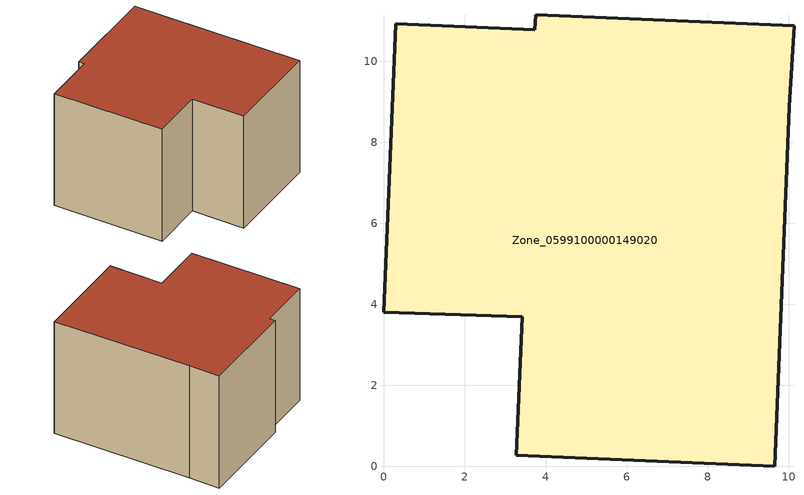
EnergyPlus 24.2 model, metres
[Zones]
Zone_0599100000149020
 floor ground (C_G): 9.66,0 3.28,0.28 3.43,3.69 0,3.81 0.3,10.93 3.73,10.78 3.76,11.14 10.13,10.87 10.02,8.87 z0.96
 wall outside (C_F): 10.13,10.87 3.76,11.14 3.73,10.78 0.3,10.93 0,3.81 3.43,3.69 3.28,0.28 9.66,0 10.02,8.87 10.13,10.87 z0.96:8.75
 roof outside (C_R): 3.28,0.28 9.66,0 10.02,8.87 10.13,10.87 3.76,11.14 3.73,10.78 0.3,10.93 0,3.81 3.43,3.69 z8.75
[BUILDING]
Pand.0599100000149020: North Axis=0; Terrain=City; Loads Convergence Tolerance Value=0.04; Temperature Convergence Tolerance Value=0.4; Solar Distribution=FullExterior; Maximum Number of Warmup Days=25; Minimum Number of Warmup Days=1
[Site:Location]
Rotterdam.The.Hague.AP_ZH_NLD Design_Conditions: Latitude=51.96; Longitude=4.45; Time Zone=1; Elevation=-4.5
[SITE:GROUNDTEMPERATURE:BUILDINGSURFACE]
18, 18, 18, 18, 18, 18, 18, 18, 18, 18, 18, 18
[MATERIAL] Thermal Absorptance=0.9; Solar Absorptance=0.7; Visible Absorptance=0.7
Name | Roughness | Thickness | Conductivity | Density | Specific Heat
G.TC.1965-1974 | MediumSmooth | 0.15 | 0.882353 | 540 | 1210
F.TC.1965-1974 | Rough | 0.3 | 0.697674 | 1920 | 840
R.TC.1965-1974 | MediumRough | 0.2 | 0.232558 | 1500 | 1000
[CONSTRUCTION]
C_G: G.TC.1965-1974
C_F: F.TC.1965-1974
C_R: R.TC.1965-1974
[ZONE]
Zone_0599100000149020: Type=1; Multiplier=1; Ceiling Height=Autocalculate; Volume=Autocalculate; Floor Area=autocalculate; Part of Total Floor Area=Yes
[ZONEINFILTRATION:DESIGNFLOWRATE]
Infil_Zone_0599100000149020: Zone or ZoneList or Space or SpaceList=Zone_0599100000149020; Schedule=AlwaysOn; Design Flow Rate Calculation Method=Flow/Area; Flow Rate per Floor Area=0.003; Constant Term Coefficient=1; Temperature Term Coefficient=0; Velocity Term Coefficient=0; Velocity Squared Term Coefficient=0
[HVACTEMPLATE:ZONE:IDEALLOADSAIRSYSTEM]
Zone_0599100000149020: Maximum Heating Supply Air Temperature=50; Minimum Cooling Supply Air Temperature=13; Maximum Heating Supply Air Humidity Ratio=0.0156; Minimum Cooling Supply Air Humidity Ratio=0.0077; Heating Limit=NoLimit; Cooling Limit=NoLimit; Dehumidification Control Type=ConstantSensibleHeatRatio; Cooling Sensible Heat Ratio=0.7; Dehumidification Setpoint=60; Humidification Control Type=None; Humidification Setpoint=30; Outdoor Air Method=None; Outdoor Air Flow Rate per Person=0.00944; Outdoor Air Flow Rate per Zone Floor Area=0; Outdoor Air Flow Rate per Zone=0; Demand Controlled Ventilation Type=None; Outdoor Air Economizer Type=NoEconomizer; Heat Recovery Type=None; Sensible Heat Recovery Effectiveness=0.7; Latent Heat Recovery Effectiveness=0.65
[ZONECONTROL:THERMOSTAT]
ThermostatControl_Zone_0599100000149020: Zone or ZoneList=Zone_0599100000149020; Control Type Schedule=DualSetpointControlType; Control 1=Thermostat_Zone_0599100000149020; Temperature Difference Between Cutout And Setpoint=0
[THERMOSTATSETPOINT:DUALSETPOINT]
Thermostat_Zone_0599100000149020: Heating Setpoint Temperature Schedule=HeatingSetpoint_Zone_0599100000149020; Cooling Setpoint Temperature Schedule=CoolingSetpoint_Zone_0599100000149020
[SCHEDULE:COMPACT]
HeatingSetpoint_Zone_0599100000149020: Through: 12/31, For: AllDays, Until: 24:00, 21
CoolingSetpoint_Zone_0599100000149020: Through: 12/31, For: AllDays, Until: 24:00, 24
DualSetpointControlType: Through: 12/31, For: AllDays, Until: 24:00, 4
AlwaysOn: Through: 12/31, For: AllDays, Until: 24:00, 1
